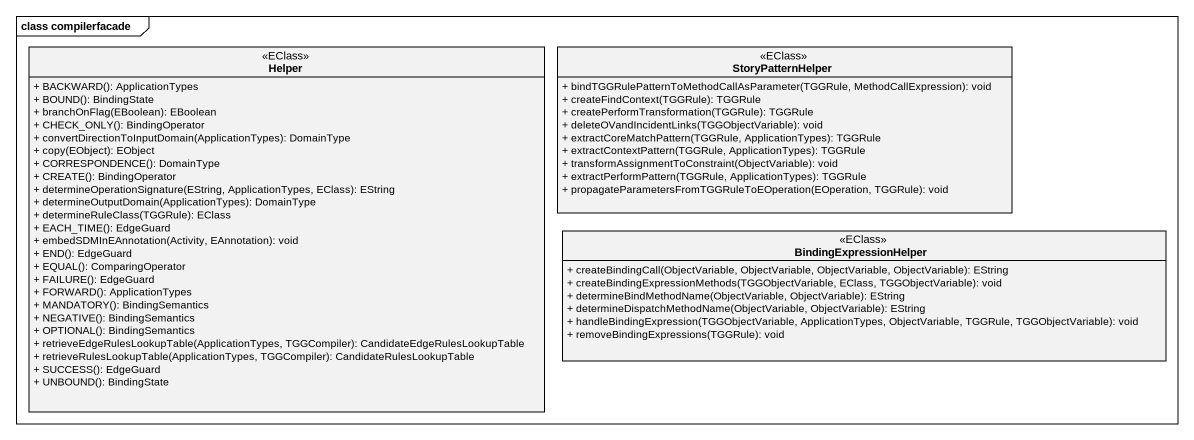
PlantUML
@startuml
mainframe class compilerfacade
hide circle
hide empty members
skinparam classAttributeIconSize 0
class Helper <<EClass>> {
  + BACKWARD(): ApplicationTypes
  + BOUND(): BindingState
  + branchOnFlag(EBoolean): EBoolean
  + CHECK_ONLY(): BindingOperator
  + convertDirectionToInputDomain(ApplicationTypes): DomainType
  + copy(EObject): EObject
  + CORRESPONDENCE(): DomainType
  + CREATE(): BindingOperator
  + determineOperationSignature(EString, ApplicationTypes, EClass): EString
  + determineOutputDomain(ApplicationTypes): DomainType
  + determineRuleClass(TGGRule): EClass
  + EACH_TIME(): EdgeGuard
  + embedSDMInEAnnotation(Activity, EAnnotation): void
  + END(): EdgeGuard
  + EQUAL(): ComparingOperator
  + FAILURE(): EdgeGuard
  + FORWARD(): ApplicationTypes
  + MANDATORY(): BindingSemantics
  + NEGATIVE(): BindingSemantics
  + OPTIONAL(): BindingSemantics
  + retrieveEdgeRulesLookupTable(ApplicationTypes, TGGCompiler): CandidateEdgeRulesLookupTable
  + retrieveRulesLookupTable(ApplicationTypes, TGGCompiler): CandidateRulesLookupTable
  + SUCCESS(): EdgeGuard
  + UNBOUND(): BindingState
}
class StoryPatternHelper <<EClass>> {
  + bindTGGRulePatternToMethodCallAsParameter(TGGRule, MethodCallExpression): void
  + createFindContext(TGGRule): TGGRule
  + createPerformTransformation(TGGRule): TGGRule
  + deleteOVandIncidentLinks(TGGObjectVariable): void
  + extractCoreMatchPattern(TGGRule, ApplicationTypes): TGGRule
  + extractContextPattern(TGGRule, ApplicationTypes): TGGRule
  + transformAssignmentToConstraint(ObjectVariable): void
  + extractPerformPattern(TGGRule, ApplicationTypes): TGGRule
  + propagateParametersFromTGGRuleToEOperation(EOperation, TGGRule): void
}
class BindingExpressionHelper <<EClass>> {
  + createBindingCall(ObjectVariable, ObjectVariable, ObjectVariable, ObjectVariable): EString
  + createBindingExpressionMethods(TGGObjectVariable, EClass, TGGObjectVariable): void
  + determineBindMethodName(ObjectVariable, ObjectVariable): EString
  + determineDispatchMethodName(ObjectVariable, ObjectVariable): EString
  + handleBindingExpression(TGGObjectVariable, ApplicationTypes, ObjectVariable, TGGRule, TGGObjectVariable): void
  + removeBindingExpressions(TGGRule): void
}
@enduml
